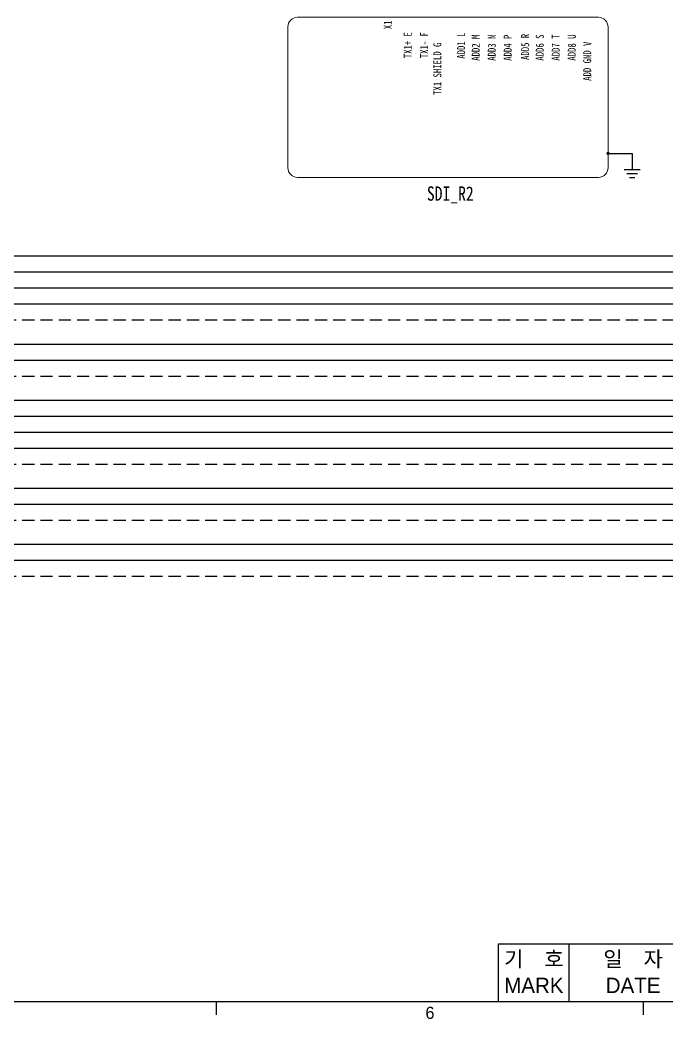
# Model space of a CAD drawing. Header units: millimetres. Extents: x 1599 to 2158, y -510 to -79.
# Drawn here: x 1714.7 to 1815.8, y -500.5 to -344.5 of the extents above; entities that cross this region are included whole.
import ezdxf
from ezdxf.enums import TextEntityAlignment as Align

# ---------------------------------------------------------------- set-up
doc = ezdxf.new("R2010")
doc.units = ezdxf.units.MM
doc.linetypes.add('HIDDEN', pattern=[9.525, 6.35, -3.175])
doc.layers.add('7', color=7, linetype='Continuous', lineweight=15)
doc.layers.add('TEXT', color=7, linetype='Continuous', lineweight=15)
for name, color, linetype in [('FG', 62, 'Continuous'), ('SHIELD', 41, 'Continuous'), ('TX+', 1, 'Continuous'), ('TX-', 30, 'Continuous')]:
    doc.layers.add(name, color=color, linetype=linetype)
doc.styles.add('ROMANS', font='txt', dxfattribs={"height": 0.2})

msp = doc.modelspace()

# ---------------------------------------------------------------- linework, layer by layer
at = {"color": 0}
for p, q in [((1809.07, -367.87), (1811.57, -367.87)), ((1809.49, -368.5), (1811.15, -368.5)), ((1809.9, -369.12), (1810.74, -369.12))]:
    msp.add_line(p, q, dxfattribs=at)
for p, q in [((1655.9, -381.35), (2020.71, -381.35)), ((1655.9, -383.85), (2020.71, -383.85)), ((1655.9, -386.35), (2020.71, -386.35)), ((1655.9, -388.85), (2020.71, -388.85)), ((1655.9, -395.16), (2020.71, -395.16)), ((1655.9, -397.66), (2020.71, -397.66)), ((1655.9, -403.91), (2020.71, -403.91)), ((1655.65, -406.41), (2020.71, -406.41)), ((1655.9, -408.91), (2020.71, -408.91)), ((1655.65, -411.41), (2020.71, -411.41)), ((1655.9, -417.66), (2020.71, -417.66)), ((1655.9, -420.16), (2020.71, -420.16))]:
    msp.add_line(p, q)
at = {"color": 5, "linetype": 'Continuous'}
for p, q in [((1789.49, -497.8), (1789.49, -488.8)), ((1789.49, -488.8), (1951.99, -488.8)), ((1612.09, -497.8), (2145.49, -497.8))]:
    msp.add_line(p, q, dxfattribs=at)
at = {"color": 6, "linetype": 'Continuous'}
for p, q in [((1800.49, -497.8), (1800.49, -488.8)), ((1745.44, -499.9), (1745.44, -497.8)), ((1812.11, -499.9), (1812.11, -497.8))]:
    msp.add_line(p, q, dxfattribs=at)
at = {"color": 0, "const_width": 0.25}
msp.add_lwpolyline([(1806.45, -365.37, 1), (1806.7, -365.37, 1)], format="xyb", close=True, dxfattribs=at)
at = {"layer": '7'}
msp.add_lwpolyline([(1756.57, -345.62), (1756.57, -367.62, 0.414214), (1758.07, -369.12), (1805.07, -369.12, 0.414214), (1806.57, -367.62), (1806.57, -345.62, 0.414214), (1805.07, -344.12), (1758.07, -344.12, 0.414214)], format="xyb", close=True, dxfattribs=at)
at = {"layer": 'FG', "color": 0}
for p, q in [((1806.57, -365.37), (1810.32, -365.37)), ((1810.32, -365.37), (1810.32, -367.87))]:
    msp.add_line(p, q, dxfattribs=at)
at = {"layer": 'SHIELD', "linetype": 'HIDDEN', "ltscale": 0.3}
for p, q in [((1657.92, -391.35), (2020.71, -391.35)), ((1657.92, -400.16), (2020.71, -400.16)), ((1657.92, -413.91), (2020.71, -413.91)), ((1657.92, -422.66), (2020.71, -422.66)), ((1657.92, -431.41), (2020.71, -431.41))]:
    msp.add_line(p, q, dxfattribs=at)
at = {"layer": 'TX+'}
msp.add_line((1655.9, -426.41), (2020.71, -426.41), dxfattribs=at)
at = {"layer": 'TX-'}
msp.add_line((1655.9, -428.91), (2020.71, -428.91), dxfattribs=at)

# ---------------------------------------------------------------- texts
at = {"color": 4, "attachment_point": 5, "style": 'ROMANS'}
for s, insert, char_height in [('{\\fﾱﾼﾸﾲￃﾼ|b0|i0|c129|p49;기\u3000호 }', (1794.99, -491.3), 2.4), ('{\\fﾱﾼﾸﾲￃﾼ|b0|i0|c129|p49;일\u3000자 }', (1810.49, -491.3), 2.4), ('{\\fﾱﾼﾸﾲￃﾼ|b0|i0|c129|p49;MARK }', (1794.99, -495.3), 2.4), ('{\\fﾱﾼﾸﾲￃﾼ|b0|i0|c129|p49;DATE }', (1810.49, -495.3), 2.4), ('{\\fﾱﾼﾸﾲￃﾼ|b0|i0|c129|p49;6 }', (1778.76, -499.59), 1.9)]:
    msp.add_mtext(s, dxfattribs=dict(at, insert=insert, char_height=char_height))
at = {"layer": 'TEXT', "style": 'ROMANS', "width": 0.8}
for s, p in [('X1', (1772.18, -345.98)), ('TX1+ E', (1775.3, -350.51)), ('TX1- F', (1777.84, -350.51)), ('ADD1 L', (1783.63, -350.59)), ('ADD2 M', (1785.91, -350.91)), ('ADD3 N', (1788.41, -350.91)), ('ADD4 P', (1790.91, -350.91)), ('ADD5 R', (1793.63, -350.78)), ('ADD6 S', (1795.91, -350.89)), ('ADD7 T', (1798.41, -350.89)), ('ADD8 U', (1800.91, -350.89)), ('TX1 SHIELD G', (1779.91, -356.24)), ('ADD GND V', (1803.32, -354.04))]:
    msp.add_text(s, height=1.25, rotation=90, dxfattribs=at).set_placement(p, align=Align.MIDDLE_LEFT)
at = {"layer": 'TEXT', "lineweight": 0, "style": 'ROMANS', "width": 0.8}
msp.add_text('SDI_R2', height=2.24, dxfattribs=at).set_placement((1781.94, -372.76), align=Align.CENTER)

doc.saveas('drawing.dxf')
